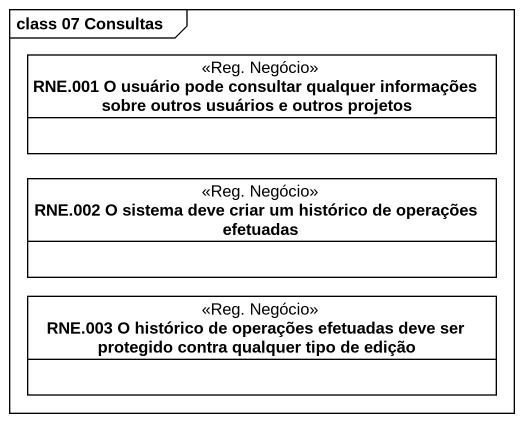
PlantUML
@startuml
mainframe class 07 Consultas
hide circle
hide empty members
class "RNE.001 O usuário pode consultar qualquer informações sobre outros usuários e outros projetos" as RNE_001_O_usuário_pode <<Reg. Negócio>>
class "RNE.002 O sistema deve criar um histórico de operações efetuadas" as RNE_002_O_sistema_deve <<Reg. Negócio>>
class "RNE.003 O histórico de operações efetuadas deve ser protegido contra qualquer tipo de edição" as RNE_003_O_histórico_de <<Reg. Negócio>>
@enduml
